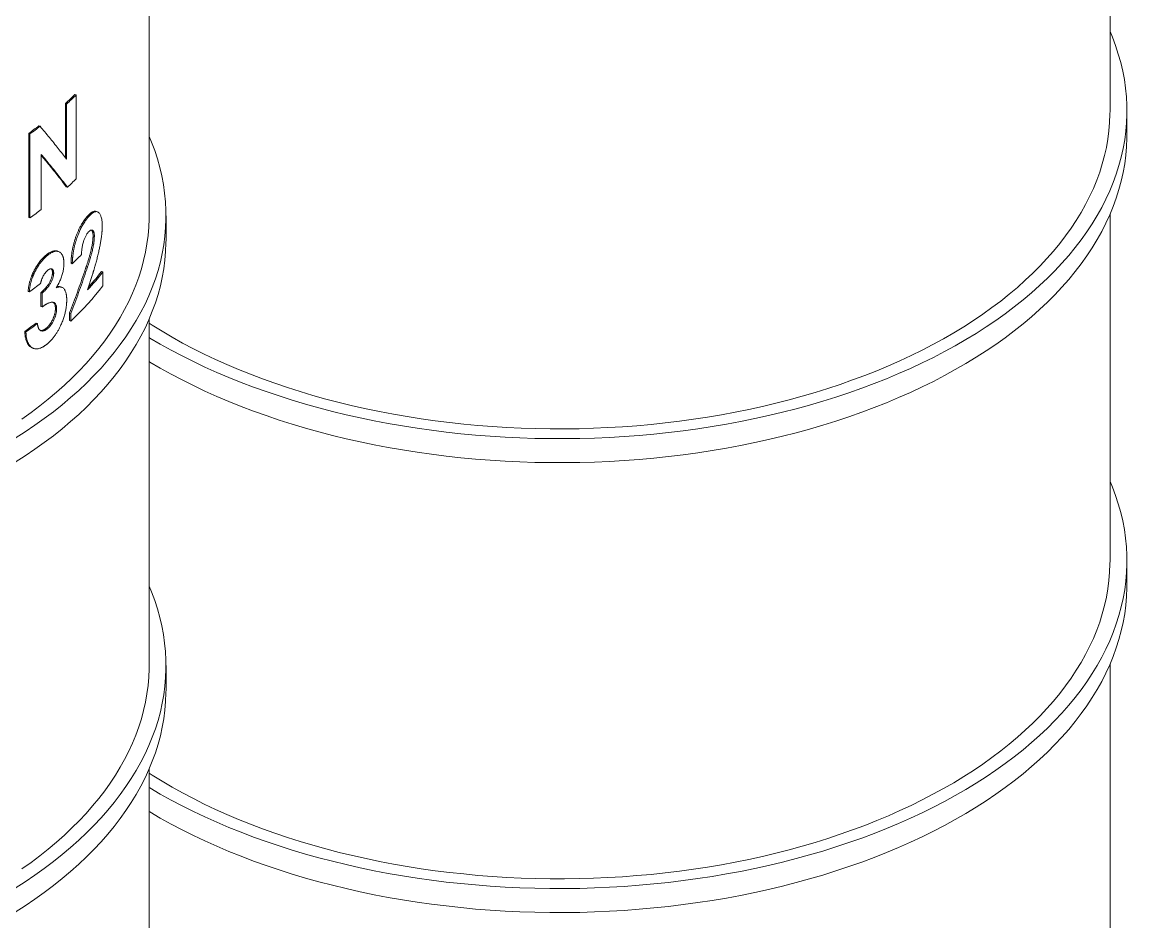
# Model space of a CAD drawing. Header units: millimetres. Extents: x 26816 to 90584, y 11074 to 56542.
# Drawn here: x 42865 to 45873, y 46442 to 48892 of the extents above; entities that cross this region are included whole.
import ezdxf

# ---------------------------------------------------------------- set-up
doc = ezdxf.new("R2010")
doc.units = ezdxf.units.MM
doc.layers.add('MAU_CAM', color=30, linetype='Continuous')
doc.layers.add('MAU_XANH_LUC', color=102, linetype='Continuous')

msp = doc.modelspace()

# ---------------------------------------------------------------- linework, layer by layer
at = {"layer": 'MAU_CAM', "linetype": 'Continuous', "lineweight": 0}
for p, q in [((45826.8, 48650.5), (45826.8, 49593.9)), ((43210.5, 48365), (43210.5, 49308.4)), ((45872.8, 48585.2), (45872.8, 48650.5)), ((43256.5, 48299.7), (43256.5, 48365)), ((45826.8, 47425.7), (45826.8, 48369.1)), ((43210.5, 47140.2), (43210.5, 48083.6)), ((45872.8, 47360.4), (45872.8, 47425.7)), ((43256.5, 47074.9), (43256.5, 47140.2)), ((45826.8, 46200.9), (45826.8, 47144.3)), ((43210.5, 45915.4), (43210.5, 46858.8))]:
    msp.add_line(p, q, dxfattribs=at)
at = {"layer": 'MAU_CAM', "linetype": 'Continuous', "lineweight": 0, "flags": 128}
for points in [[(43210.5, 48033.1), (43212.4, 48031.9), (43241, 48015.2), (43270.3, 47999), (43300.3, 47983.2), (43331.1, 47967.8), (43362.5, 47952.9), (43394.6, 47938.5), (43427.3, 47924.7), (43460.7, 47911.3), (43494.6, 47898.4), (43529.2, 47886), (43564.3, 47874.2), (43599.9, 47862.9), (43636, 47852.1), (43672.6, 47841.9), (43709.6, 47832.3), (43747.1, 47823.2), (43785, 47814.7), (43823.2, 47806.7), (43861.8, 47799.4), (43900.7, 47792.6), (43939.9, 47786.4), (43979.4, 47780.9), (44019.1, 47775.9), (44059, 47771.5), (44099.1, 47767.8), (44139.4, 47764.6), (44179.8, 47762.1), (44220.3, 47760.2), (44260.9, 47758.9), (44301.5, 47758.2), (44342.1, 47758.1), (44382.8, 47758.6), (44423.4, 47759.8), (44463.9, 47761.6), (44504.3, 47764), (44544.6, 47767), (44584.8, 47770.6), (44624.7, 47774.8), (44664.5, 47779.6), (44704.1, 47785), (44743.3, 47791.1), (44782.3, 47797.7), (44821, 47804.9), (44859.3, 47812.7), (44897.3, 47821), (44934.9, 47830), (44972, 47839.5), (45008.7, 47849.6), (45044.9, 47860.2), (45080.7, 47871.4), (45115.9, 47883.1), (45150.6, 47895.3), (45184.7, 47908.1), (45218.2, 47921.3), (45251.1, 47935.1), (45283.3, 47949.4), (45314.9, 47964.1), (45345.8, 47979.4), (45376, 47995.1), (45405.5, 48011.2), (45434.2, 48027.8), (45462.2, 48044.8), (45489.4, 48062.3), (45515.8, 48080.1), (45541.3, 48098.3), (45566.1, 48117), (45589.9, 48136), (45612.9, 48155.3), (45635, 48175), (45656.2, 48195), (45676.5, 48215.3), (45695.9, 48236), (45714.3, 48256.9), (45731.7, 48278.1), (45748.2, 48299.5), (45763.7, 48321.2), (45778.2, 48343.1), (45791.7, 48365.2), (45804.1, 48387.6), (45815.6, 48410.1), (45826, 48432.7), (45835.4, 48455.6), (45843.8, 48478.5), (45851.1, 48501.6), (45857.4, 48524.8), (45862.6, 48548.1), (45866.7, 48571.4), (45869.8, 48594.8), (45871.8, 48618.2), (45872.7, 48641.7), (45872.6, 48665.1), (45871.4, 48688.6), (45869.1, 48712), (45865.8, 48735.4), (45861.4, 48758.7), (45855.9, 48782), (45849.4, 48805.1), (45841.9, 48828.2), (45833.2, 48851.1), (45826.8, 48866.6)], [(43210.5, 48072.1), (43218.6, 48066.9), (43245.6, 48050.3), (43273.3, 48034.1), (43301.7, 48018.3), (43330.9, 48003), (43360.7, 47988.1), (43391.2, 47973.7), (43422.3, 47959.7), (43454.1, 47946.2), (43486.4, 47933.3), (43519.4, 47920.7), (43552.9, 47908.7), (43586.9, 47897.3), (43621.5, 47886.3), (43656.5, 47875.9), (43692, 47866), (43728, 47856.6), (43764.3, 47847.8), (43801.1, 47839.5), (43838.2, 47831.8), (43875.6, 47824.7), (43913.4, 47818.1), (43951.4, 47812.2), (43989.7, 47806.8), (44028.3, 47801.9), (44067, 47797.7), (44105.9, 47794), (44145, 47791), (44184.2, 47788.5), (44223.5, 47786.7), (44262.8, 47785.4), (44302.3, 47784.7), (44341.7, 47784.7), (44381.1, 47785.2), (44420.5, 47786.3), (44459.8, 47788), (44499, 47790.3), (44538.1, 47793.2), (44577.1, 47796.7), (44615.9, 47800.8), (44654.5, 47805.5), (44692.8, 47810.8), (44730.9, 47816.6), (44768.8, 47823.1), (44806.3, 47830), (44843.5, 47837.6), (44880.3, 47845.7), (44916.8, 47854.4), (44952.8, 47863.6), (44988.4, 47873.4), (45023.6, 47883.7), (45058.2, 47894.5), (45092.4, 47905.9), (45126, 47917.8), (45159.1, 47930.2), (45191.6, 47943), (45223.6, 47956.4), (45254.9, 47970.3), (45285.5, 47984.6), (45315.5, 47999.3), (45344.8, 48014.6), (45373.4, 48030.2), (45401.3, 48046.3), (45428.4, 48062.8), (45454.8, 48079.8), (45480.4, 48097.1), (45505.2, 48114.8), (45529.2, 48132.8), (45552.3, 48151.3), (45574.6, 48170), (45596.1, 48189.1), (45616.7, 48208.5), (45636.3, 48228.3), (45655.1, 48248.3), (45673, 48268.6), (45689.9, 48289.1), (45705.9, 48309.9), (45720.9, 48331), (45735, 48352.3), (45748.1, 48373.7), (45760.2, 48395.4), (45771.3, 48417.2), (45781.4, 48439.2), (45790.5, 48461.4), (45798.7, 48483.6), (45805.7, 48506), (45811.8, 48528.5), (45816.9, 48551.1), (45820.9, 48573.7), (45823.8, 48596.4), (45825.8, 48619.2), (45826.7, 48641.9), (45826.8, 48650.5)], [(43210.5, 47967.8), (43212.4, 47966.6), (43241, 47949.9), (43270.3, 47933.6), (43300.3, 47917.8), (43331.1, 47902.5), (43362.5, 47887.6), (43394.6, 47873.2), (43427.3, 47859.3), (43460.7, 47845.9), (43494.6, 47833), (43529.2, 47820.7), (43564.3, 47808.8), (43599.9, 47797.5), (43636, 47786.8), (43672.6, 47776.6), (43709.6, 47766.9), (43747.1, 47757.8), (43785, 47749.3), (43823.2, 47741.4), (43861.8, 47734.1), (43900.7, 47727.3), (43939.9, 47721.1), (43979.4, 47715.6), (44019.1, 47710.6), (44059, 47706.2), (44099.1, 47702.5), (44139.4, 47699.3), (44179.8, 47696.8), (44220.3, 47694.8), (44260.9, 47693.5), (44301.5, 47692.8), (44342.1, 47692.8), (44382.8, 47693.3), (44423.4, 47694.5), (44463.9, 47696.2), (44504.3, 47698.6), (44544.6, 47701.6), (44584.8, 47705.2), (44624.7, 47709.5), (44664.5, 47714.3), (44704.1, 47719.7), (44743.3, 47725.7), (44782.3, 47732.4), (44821, 47739.6), (44859.3, 47747.3), (44897.3, 47755.7), (44934.9, 47764.7), (44972, 47774.2), (45008.7, 47784.2), (45044.9, 47794.9), (45080.7, 47806), (45115.9, 47817.7), (45150.6, 47830), (45184.7, 47842.7), (45218.2, 47856), (45251.1, 47869.8), (45283.3, 47884.1), (45314.9, 47898.8), (45345.8, 47914.1), (45376, 47929.7), (45405.5, 47945.9), (45434.2, 47962.5), (45462.2, 47979.5), (45489.4, 47996.9), (45515.8, 48014.8), (45541.3, 48033), (45566.1, 48051.6), (45589.9, 48070.6), (45612.9, 48090), (45635, 48109.7), (45656.2, 48129.7), (45676.5, 48150), (45695.9, 48170.6), (45714.3, 48191.5), (45731.7, 48212.7), (45748.2, 48234.2), (45763.7, 48255.9), (45778.2, 48277.8), (45791.7, 48299.9), (45804.1, 48322.2), (45815.6, 48344.7), (45826, 48367.4), (45835.4, 48390.2), (45843.8, 48413.2), (45851.1, 48436.3), (45857.4, 48459.5), (45862.6, 48482.7), (45866.7, 48506.1), (45869.8, 48529.5), (45871.8, 48552.9), (45872.7, 48576.3), (45872.8, 48585.2)], [(42845.9, 47759.3), (42873.1, 47776.7), (42899.5, 47794.6), (42925, 47812.8), (42949.8, 47831.4), (42973.6, 47850.4), (42996.6, 47869.8), (43018.7, 47889.4), (43039.9, 47909.5), (43060.2, 47929.8), (43079.6, 47950.4), (43098, 47971.3), (43115.4, 47992.5), (43131.9, 48014), (43147.4, 48035.6), (43161.9, 48057.6), (43175.4, 48079.7), (43187.8, 48102), (43199.3, 48124.5), (43209.7, 48147.2), (43219.1, 48170), (43227.5, 48193), (43234.8, 48216.1), (43241.1, 48239.2), (43246.3, 48262.5), (43250.4, 48285.8), (43253.5, 48309.2), (43255.5, 48332.7), (43256.4, 48356.1), (43256.3, 48379.6), (43255.1, 48403), (43252.8, 48426.5), (43249.5, 48449.8), (43245.1, 48473.2), (43239.6, 48496.4), (43233.1, 48519.6), (43225.6, 48542.6), (43216.9, 48565.5), (43210.5, 48581.1)], [(42864.1, 47811.5), (42888.9, 47829.2), (42912.9, 47847.3), (42936, 47865.7), (42958.4, 47884.5), (42979.8, 47903.6), (43000.4, 47923), (43020, 47942.7), (43038.8, 47962.7), (43056.7, 47983), (43073.6, 48003.6), (43089.6, 48024.4), (43104.6, 48045.4), (43118.7, 48066.7), (43131.8, 48088.2), (43143.9, 48109.8), (43155, 48131.7), (43165.1, 48153.7), (43174.3, 48175.8), (43182.4, 48198.1), (43189.4, 48220.5), (43195.5, 48243), (43200.6, 48265.6), (43204.6, 48288.2), (43207.6, 48310.9), (43209.5, 48333.6), (43210.4, 48356.4), (43210.5, 48365)], [(43190.8, 48225), (43195.5, 48243), (43200.6, 48265.6), (43204.6, 48288.2), (43207.6, 48310.9), (43209.5, 48333.6), (43210.4, 48356.4), (43210.5, 48365)], [(42845.9, 47694), (42873.1, 47711.4), (42899.5, 47729.2), (42925, 47747.5), (42949.8, 47766.1), (42973.6, 47785.1), (42996.6, 47804.4), (43018.7, 47824.1), (43039.9, 47844.1), (43060.2, 47864.5), (43079.6, 47885.1), (43098, 47906), (43115.4, 47927.2), (43131.9, 47948.6), (43147.4, 47970.3), (43161.9, 47992.2), (43175.4, 48014.4), (43187.8, 48036.7), (43199.3, 48059.2), (43209.7, 48081.9), (43219.1, 48104.7), (43227.5, 48127.7), (43234.8, 48150.7), (43241.1, 48173.9), (43246.3, 48197.2), (43250.4, 48220.5), (43253.5, 48243.9), (43255.5, 48267.3), (43256.4, 48290.8), (43256.5, 48299.7)], [(43210.5, 46808.3), (43212.4, 46807.1), (43241, 46790.4), (43270.3, 46774.2), (43300.3, 46758.3), (43331.1, 46743), (43362.5, 46728.1), (43394.6, 46713.7), (43427.3, 46699.8), (43460.7, 46686.4), (43494.6, 46673.6), (43529.2, 46661.2), (43564.3, 46649.4), (43599.9, 46638.1), (43636, 46627.3), (43672.6, 46617.1), (43709.6, 46607.4), (43747.1, 46598.4), (43785, 46589.8), (43823.2, 46581.9), (43861.8, 46574.6), (43900.7, 46567.8), (43939.9, 46561.6), (43979.4, 46556.1), (44019.1, 46551.1), (44059, 46546.7), (44099.1, 46543), (44139.4, 46539.8), (44179.8, 46537.3), (44220.3, 46535.4), (44260.9, 46534.1), (44301.5, 46533.4), (44342.1, 46533.3), (44382.8, 46533.8), (44423.4, 46535), (44463.9, 46536.8), (44504.3, 46539.1), (44544.6, 46542.1), (44584.8, 46545.8), (44624.7, 46550), (44664.5, 46554.8), (44704.1, 46560.2), (44743.3, 46566.2), (44782.3, 46572.9), (44821, 46580.1), (44859.3, 46587.9), (44897.3, 46596.2), (44934.9, 46605.2), (44972, 46614.7), (45008.7, 46624.8), (45044.9, 46635.4), (45080.7, 46646.5), (45115.9, 46658.3), (45150.6, 46670.5), (45184.7, 46683.3), (45218.2, 46696.5), (45251.1, 46710.3), (45283.3, 46724.6), (45314.9, 46739.3), (45345.8, 46754.6), (45376, 46770.3), (45405.5, 46786.4), (45434.2, 46803), (45462.2, 46820), (45489.4, 46837.4), (45515.8, 46855.3), (45541.3, 46873.5), (45566.1, 46892.2), (45589.9, 46911.1), (45612.9, 46930.5), (45635, 46950.2), (45656.2, 46970.2), (45676.5, 46990.5), (45695.9, 47011.1), (45714.3, 47032.1), (45731.7, 47053.2), (45748.2, 47074.7), (45763.7, 47096.4), (45778.2, 47118.3), (45791.7, 47140.4), (45804.1, 47162.8), (45815.6, 47185.3), (45826, 47207.9), (45835.4, 47230.8), (45843.8, 47253.7), (45851.1, 47276.8), (45857.4, 47300), (45862.6, 47323.2), (45866.7, 47346.6), (45869.8, 47370), (45871.8, 47393.4), (45872.7, 47416.9), (45872.6, 47440.3), (45871.4, 47463.8), (45869.1, 47487.2), (45865.8, 47510.6), (45861.4, 47533.9), (45855.9, 47557.1), (45849.4, 47580.3), (45841.9, 47603.3), (45833.2, 47626.3), (45826.8, 47641.8)], [(43210.5, 46847.3), (43218.6, 46842.1), (43245.6, 46825.5), (43273.3, 46809.3), (43301.7, 46793.5), (43330.9, 46778.2), (43360.7, 46763.3), (43391.2, 46748.9), (43422.3, 46734.9), (43454.1, 46721.4), (43486.4, 46708.4), (43519.4, 46695.9), (43552.9, 46683.9), (43586.9, 46672.5), (43621.5, 46661.5), (43656.5, 46651), (43692, 46641.1), (43728, 46631.8), (43764.3, 46623), (43801.1, 46614.7), (43838.2, 46607), (43875.6, 46599.9), (43913.4, 46593.3), (43951.4, 46587.3), (43989.7, 46581.9), (44028.3, 46577.1), (44067, 46572.9), (44105.9, 46569.2), (44145, 46566.2), (44184.2, 46563.7), (44223.5, 46561.9), (44262.8, 46560.6), (44302.3, 46559.9), (44341.7, 46559.8), (44381.1, 46560.4), (44420.5, 46561.5), (44459.8, 46563.2), (44499, 46565.5), (44538.1, 46568.4), (44577.1, 46571.9), (44615.9, 46576), (44654.5, 46580.7), (44692.8, 46586), (44730.9, 46591.8), (44768.8, 46598.2), (44806.3, 46605.2), (44843.5, 46612.8), (44880.3, 46620.9), (44916.8, 46629.6), (44952.8, 46638.8), (44988.4, 46648.6), (45023.6, 46658.9), (45058.2, 46669.7), (45092.4, 46681.1), (45126, 46693), (45159.1, 46705.3), (45191.6, 46718.2), (45223.6, 46731.6), (45254.9, 46745.4), (45285.5, 46759.8), (45315.5, 46774.5), (45344.8, 46789.8), (45373.4, 46805.4), (45401.3, 46821.5), (45428.4, 46838), (45454.8, 46855), (45480.4, 46872.3), (45505.2, 46890), (45529.2, 46908), (45552.3, 46926.5), (45574.6, 46945.2), (45596.1, 46964.3), (45616.7, 46983.7), (45636.3, 47003.5), (45655.1, 47023.5), (45673, 47043.8), (45689.9, 47064.3), (45705.9, 47085.1), (45720.9, 47106.2), (45735, 47127.4), (45748.1, 47148.9), (45760.2, 47170.6), (45771.3, 47192.4), (45781.4, 47214.4), (45790.5, 47236.6), (45798.7, 47258.8), (45805.7, 47281.2), (45811.8, 47303.7), (45816.9, 47326.3), (45820.9, 47348.9), (45823.8, 47371.6), (45825.8, 47394.4), (45826.7, 47417.1), (45826.8, 47425.7)], [(42845.9, 46534.5), (42873.1, 46551.9), (42899.5, 46569.7), (42925, 46588), (42949.8, 46606.6), (42973.6, 46625.6), (42996.6, 46644.9), (43018.7, 46664.6), (43039.9, 46684.6), (43060.2, 46705), (43079.6, 46725.6), (43098, 46746.5), (43115.4, 46767.7), (43131.9, 46789.2), (43147.4, 46810.8), (43161.9, 46832.8), (43175.4, 46854.9), (43187.8, 46877.2), (43199.3, 46899.7), (43209.7, 46922.4), (43219.1, 46945.2), (43227.5, 46968.2), (43234.8, 46991.2), (43241.1, 47014.4), (43246.3, 47037.7), (43250.4, 47061), (43253.5, 47084.4), (43255.5, 47107.9), (43256.4, 47131.3), (43256.3, 47154.8), (43255.1, 47178.2), (43252.8, 47201.6), (43249.5, 47225), (43245.1, 47248.3), (43239.6, 47271.6), (43233.1, 47294.8), (43225.6, 47317.8), (43216.9, 47340.7), (43210.5, 47356.3)], [(43210.5, 46742.9), (43212.4, 46741.8), (43241, 46725.1), (43270.3, 46708.8), (43300.3, 46693), (43331.1, 46677.7), (43362.5, 46662.8), (43394.6, 46648.4), (43427.3, 46634.5), (43460.7, 46621.1), (43494.6, 46608.2), (43529.2, 46595.9), (43564.3, 46584), (43599.9, 46572.7), (43636, 46562), (43672.6, 46551.8), (43709.6, 46542.1), (43747.1, 46533), (43785, 46524.5), (43823.2, 46516.6), (43861.8, 46509.2), (43900.7, 46502.5), (43939.9, 46496.3), (43979.4, 46490.7), (44019.1, 46485.8), (44059, 46481.4), (44099.1, 46477.6), (44139.4, 46474.5), (44179.8, 46472), (44220.3, 46470), (44260.9, 46468.7), (44301.5, 46468), (44342.1, 46468), (44382.8, 46468.5), (44423.4, 46469.7), (44463.9, 46471.4), (44504.3, 46473.8), (44544.6, 46476.8), (44584.8, 46480.4), (44624.7, 46484.7), (44664.5, 46489.5), (44704.1, 46494.9), (44743.3, 46500.9), (44782.3, 46507.5), (44821, 46514.7), (44859.3, 46522.5), (44897.3, 46530.9), (44934.9, 46539.9), (44972, 46549.4), (45008.7, 46559.4), (45044.9, 46570.1), (45080.7, 46581.2), (45115.9, 46592.9), (45150.6, 46605.2), (45184.7, 46617.9), (45218.2, 46631.2), (45251.1, 46645), (45283.3, 46659.3), (45314.9, 46674), (45345.8, 46689.2), (45376, 46704.9), (45405.5, 46721.1), (45434.2, 46737.7), (45462.2, 46754.7), (45489.4, 46772.1), (45515.8, 46790), (45541.3, 46808.2), (45566.1, 46826.8), (45589.9, 46845.8), (45612.9, 46865.2), (45635, 46884.8), (45656.2, 46904.9), (45676.5, 46925.2), (45695.9, 46945.8), (45714.3, 46966.7), (45731.7, 46987.9), (45748.2, 47009.4), (45763.7, 47031.1), (45778.2, 47053), (45791.7, 47075.1), (45804.1, 47097.4), (45815.6, 47119.9), (45826, 47142.6), (45835.4, 47165.4), (45843.8, 47188.4), (45851.1, 47211.5), (45857.4, 47234.6), (45862.6, 47257.9), (45866.7, 47281.3), (45869.8, 47304.6), (45871.8, 47328.1), (45872.7, 47351.5), (45872.8, 47360.4)], [(42864.1, 46586.7), (42888.9, 46604.4), (42912.9, 46622.5), (42936, 46640.9), (42958.4, 46659.7), (42979.8, 46678.8), (43000.4, 46698.2), (43020, 46717.9), (43038.8, 46737.9), (43056.7, 46758.2), (43073.6, 46778.8), (43089.6, 46799.6), (43104.6, 46820.6), (43118.7, 46841.9), (43131.8, 46863.4), (43143.9, 46885), (43155, 46906.9), (43165.1, 46928.9), (43174.3, 46951), (43182.4, 46973.3), (43189.4, 46995.7), (43195.5, 47018.2), (43200.6, 47040.7), (43204.6, 47063.4), (43207.6, 47086.1), (43209.5, 47108.8), (43210.4, 47131.6), (43210.5, 47140.2)], [(42845.9, 46469.1), (42873.1, 46486.6), (42899.5, 46504.4), (42925, 46522.7), (42949.8, 46541.3), (42973.6, 46560.3), (42996.6, 46579.6), (43018.7, 46599.3), (43039.9, 46619.3), (43060.2, 46639.6), (43079.6, 46660.3), (43098, 46681.2), (43115.4, 46702.4), (43131.9, 46723.8), (43147.4, 46745.5), (43161.9, 46767.4), (43175.4, 46789.6), (43187.8, 46811.9), (43199.3, 46834.4), (43209.7, 46857.1), (43219.1, 46879.9), (43227.5, 46902.8), (43234.8, 46925.9), (43241.1, 46949.1), (43246.3, 46972.4), (43250.4, 46995.7), (43253.5, 47019.1), (43255.5, 47042.5), (43256.4, 47066), (43256.5, 47074.9)]]:
    msp.add_lwpolyline(points, dxfattribs=at)
at = {"layer": 'MAU_XANH_LUC', "linetype": 'Continuous', "lineweight": 0}
for p, q in [((43011.9, 48693.9), (43008.5, 48695.1)), ((43011.9, 48693.9), (43011.9, 48465.3)), ((42982.5, 48522.9), (42982.5, 48670.3)), ((42985.9, 48669), (42982.5, 48670.3)), ((42985.9, 48518.6), (42985.9, 48669)), ((42882.9, 48360.5), (42882.9, 48589.2)), ((42886, 48587.7), (42882.9, 48589.2)), ((42886, 48359.1), (42886, 48587.7)), ((42913.8, 48608.4), (42910.6, 48609.8)), ((42916.8, 48532.1), (42916.8, 48382.1)), ((42988.4, 48442.7), (42985, 48443.9)), ((42886, 48359.1), (42882.9, 48360.5)), ((43046.1, 48362.7), (43042.6, 48363.7)), ((43061.4, 48308.7), (43057.8, 48309.7)), ((42934.5, 48257.6), (42931.3, 48258.9)), ((43001.2, 48234.2), (42997.8, 48235.4)), ((42897.4, 48207.6), (42894.3, 48209.1)), ((42950.6, 48208.2), (42947.3, 48209.6)), ((43038.6, 48212.7), (43035.1, 48213.8)), ((43056.4, 48205.3), (43043.1, 48162.9)), ((43084.3, 48211.9), (43080.7, 48212.9)), ((43084.3, 48211.9), (43084.3, 48173.8)), ((42884.1, 48157.6), (42880.9, 48159)), ((42916, 48117.9), (42916, 48156)), ((42919.2, 48154.6), (42916, 48156)), ((42919.2, 48116.5), (42919.2, 48154.6)), ((42919.2, 48116.5), (42916, 48117.9)), ((42958.7, 48111.7), (42955.4, 48113)), ((42906.3, 48071.3), (42903.1, 48072.7)), ((42994.1, 48079.4), (42994.1, 48100.2)), ((42997.5, 48099), (42994.1, 48100.2)), ((42997.5, 48078.2), (42994.1, 48079.4)), ((42997.5, 48078.2), (42997.5, 48099)), ((42875, 48048.5), (42871.9, 48050)), ((42933.5, 48057.4), (42930.2, 48058.8))]:
    msp.add_line(p, q, dxfattribs=at)
at = {"layer": 'MAU_XANH_LUC', "linetype": 'Continuous', "lineweight": 0, "flags": 128}
for points in [[(43008.5, 48695.1), (43005.3, 48692), (43002.1, 48688.8), (42998.9, 48685.7), (42995.7, 48682.6), (42992.4, 48679.5), (42989.1, 48676.4), (42985.8, 48673.3), (42982.5, 48670.3)], [(43011.9, 48693.9), (43008.8, 48690.8), (43005.6, 48687.7), (43002.3, 48684.5), (42999.1, 48681.4), (42995.8, 48678.3), (42992.5, 48675.2), (42989.2, 48672.1), (42985.9, 48669)], [(42910.6, 48609.8), (42907.2, 48607.2), (42903.8, 48604.6), (42900.3, 48602), (42896.9, 48599.4), (42893.4, 48596.9), (42889.9, 48594.3), (42886.4, 48591.7), (42882.9, 48589.2)], [(42913.8, 48608.4), (42910.4, 48605.8), (42906.9, 48603.2), (42903.5, 48600.6), (42900, 48598), (42896.5, 48595.4), (42893, 48592.9), (42889.5, 48590.3), (42886, 48587.7)], [(43011.9, 48465.3), (43009, 48462.5), (43006.1, 48459.6), (43003.2, 48456.8), (43000.3, 48453.9), (42997.3, 48451.1), (42994.4, 48448.3), (42991.4, 48445.5), (42988.4, 48442.7)], [(42916.8, 48382.1), (42913, 48379.2), (42909.2, 48376.3), (42905.4, 48373.4), (42901.6, 48370.5), (42897.7, 48367.7), (42893.8, 48364.8), (42889.9, 48361.9), (42886, 48359.1)], [(43069.2, 48375.7), (43067.4, 48376.2), (43065.6, 48376.7)], [(42963.9, 48267.4), (42962.2, 48268.1), (42960.6, 48268.7)], [(43026.4, 48259.4), (43023.3, 48256.2), (43020.2, 48253), (43017.1, 48249.9), (43014, 48246.7), (43010.8, 48243.6), (43007.6, 48240.4), (43004.4, 48237.3), (43001.2, 48234.2)], [(43084.3, 48211.9), (43079.5, 48205.7), (43074.5, 48199.5), (43069.5, 48193.4), (43064.4, 48187.2), (43059.2, 48181.1), (43053.9, 48175), (43048.5, 48168.9), (43043.1, 48162.9)], [(43080.7, 48212.9), (43075.8, 48206.7), (43070.9, 48200.5), (43065.9, 48194.4), (43060.8, 48188.2), (43055.6, 48182.1), (43050.3, 48176), (43045.7, 48170.8)], [(42914.9, 48180.6), (42911.2, 48177.7), (42907.3, 48174.8), (42903.5, 48171.9), (42899.7, 48169), (42895.8, 48166.1), (42891.9, 48163.3), (42888, 48160.4), (42884.1, 48157.6)], [(42972.6, 48170.2), (42970.9, 48170.8), (42969.2, 48171.5)], [(43084.3, 48173.8), (43074.6, 48161.5), (43064.6, 48149.3), (43054.2, 48137.2), (43043.5, 48125.2), (43032.5, 48113.3), (43021.1, 48101.5), (43009.5, 48089.8), (42997.5, 48078.2)], [(42903.1, 48072.7), (42899.2, 48069.9), (42895.4, 48067), (42891.5, 48064.1), (42887.6, 48061.3), (42883.7, 48058.5), (42879.8, 48055.6), (42875.9, 48052.8), (42871.9, 48050)], [(42906.3, 48071.3), (42902.4, 48068.5), (42898.6, 48065.6), (42894.7, 48062.7), (42890.8, 48059.9), (42886.9, 48057), (42882.9, 48054.2), (42879, 48051.3), (42875, 48048.5)], [(42891.2, 48005.7), (42892.7, 48005), (42894.3, 48004.3)]]:
    msp.add_lwpolyline(points, dxfattribs=at)
at = {"layer": 'MAU_XANH_LUC', "linetype": 'Continuous', "lineweight": 0}
for points in [[(42913.8, 48608.4), (42922.2, 48598.3), (42939, 48578), (42963.1, 48548.1), (42978.3, 48528.4), (42985.9, 48518.6)], [(42988.4, 48442.7), (42980.8, 48452.5), (42965.7, 48472), (42941.8, 48501.8), (42925.1, 48522), (42916.8, 48532.1)], [(42994.1, 48100.2), (43001.2, 48119), (43015.3, 48156.8), (43028.5, 48194.8), (43035.1, 48213.8)], [(42997.5, 48099), (43004.6, 48117.9), (43018.8, 48155.6), (43032, 48193.7), (43038.6, 48212.7)]]:
    msp.add_open_spline(points, degree=3, dxfattribs=at)
for points, knots in [([(42985, 48443.9), (42977.4, 48453.7), (42962.4, 48473.3), (42939.6, 48501.9), (42924, 48520.8), (42916.8, 48529.6)], [0, 0, 0, 0, 0.34836, 0.69672, 1, 1, 1, 1]), ([(43042.6, 48363.7), (43043.2, 48364.4), (43044.5, 48365.7), (43046.4, 48367.7), (43048.3, 48369.5), (43050.1, 48371.1), (43051.9, 48372.6), (43053.7, 48373.8), (43055.5, 48374.9), (43057.8, 48376), (43060.5, 48377), (43063.3, 48377.1), (43064.9, 48376.9), (43065.6, 48376.7), (43065.6, 48376.7)], [0, 0, 0, 0, 0.074808, 0.149617, 0.224317, 0.2989, 0.373439, 0.448329, 0.523299, 0.597593, 0.746964, 0.896327, 0.995727, 1, 1, 1, 1]), ([(43046.1, 48362.7), (43046.8, 48363.3), (43048, 48364.7), (43049.9, 48366.6), (43051.8, 48368.5), (43053.7, 48370.1), (43055.5, 48371.6), (43057.3, 48372.8), (43059.1, 48373.9), (43061.4, 48375), (43064.1, 48375.9), (43067.2, 48376.2), (43070.1, 48375.6), (43072.7, 48374.1), (43075, 48371.8), (43077, 48368.7), (43078.7, 48365), (43080.2, 48360.6), (43081.5, 48355.3), (43082.2, 48350.7), (43082.5, 48347.3), (43082.6, 48345.5), (43082.7, 48343.7), (43082.8, 48341.8), (43082.8, 48339.8), (43082.8, 48338.5), (43082.9, 48337.9)], [0, 0, 0, 0, 0.031301, 0.062601, 0.093898, 0.125194, 0.156411, 0.187782, 0.219201, 0.25036, 0.312916, 0.375431, 0.437945, 0.500438, 0.562913, 0.625382, 0.687844, 0.75029, 0.820146, 0.890363, 0.90845, 0.926617, 0.944418, 0.962868, 0.981435, 1, 1, 1, 1]), ([(42997.8, 48235.4), (42997.8, 48236.3), (42997.9, 48237.8), (42997.9, 48239.8), (42998, 48241.4), (42998.1, 48242.9), (42998.2, 48244.3), (42998.3, 48245.7), (42998.3, 48247), (42998.5, 48249.3), (42998.8, 48252.8), (42999.5, 48258.6), (43000.4, 48265.4), (43001.8, 48273.7), (43003.6, 48282.2), (43005.7, 48290.9), (43008.3, 48299.5), (43011.1, 48308.1), (43014.3, 48316.4), (43017.7, 48324.4), (43021.3, 48332), (43024.8, 48338.5), (43028.1, 48344.1), (43031.1, 48348.9), (43033.9, 48352.9), (43036.3, 48356.2), (43037.9, 48358.3), (43039, 48359.6), (43039.7, 48360.4), (43040.5, 48361.3), (43041.4, 48362.4), (43042.2, 48363.2), (43042.6, 48363.7)], [0, 0, 0, 0, 0.021094, 0.035239, 0.047573, 0.058709, 0.069301, 0.079443, 0.089358, 0.099475, 0.132508, 0.167087, 0.225156, 0.280265, 0.341889, 0.402005, 0.460365, 0.519215, 0.578877, 0.637097, 0.693145, 0.751484, 0.794447, 0.836313, 0.882274, 0.912275, 0.940325, 0.949399, 0.958875, 0.969357, 0.981652, 1, 1, 1, 1]), ([(43001.2, 48234.2), (43001.2, 48235.2), (43001.3, 48237.2), (43001.4, 48240.2), (43001.6, 48243.3), (43001.8, 48246.3), (43002.1, 48249.4), (43002.5, 48254), (43003.2, 48260.1), (43004.4, 48268.2), (43006.1, 48276.8), (43008.2, 48285.9), (43010.7, 48295), (43013.6, 48304.1), (43016.9, 48313), (43020.1, 48320.8), (43023.1, 48327.3), (43025.8, 48332.7), (43028.7, 48338.1), (43031.8, 48343.3), (43035.1, 48348.4), (43037.6, 48352.1), (43039.5, 48354.6), (43040.6, 48356), (43041.7, 48357.5), (43042.8, 48358.8), (43043.9, 48360.1), (43045, 48361.4), (43045.8, 48362.2), (43046.1, 48362.7)], [0, 0, 0, 0, 0.023743, 0.047489, 0.070053, 0.093237, 0.116378, 0.139764, 0.194854, 0.249755, 0.312192, 0.37464, 0.437094, 0.499565, 0.562055, 0.624561, 0.666132, 0.70787, 0.749654, 0.796792, 0.843074, 0.890154, 0.905581, 0.92157, 0.93705, 0.952766, 0.968507, 0.984249, 1, 1, 1, 1]), ([(43044.8, 48320.2), (43044.5, 48319.8), (43043.8, 48319), (43042.8, 48317.7), (43041.7, 48316.3), (43040.4, 48314.3), (43038.8, 48311.6), (43036.9, 48307.9), (43035.2, 48304), (43033.6, 48299.9), (43032.1, 48295.8), (43030.7, 48291.1), (43029.4, 48285.9), (43028.3, 48280.3), (43027.6, 48275.8), (43027.2, 48272.5), (43027, 48270.3), (43026.8, 48268), (43026.7, 48265.8), (43026.5, 48263.6), (43026.5, 48261.5), (43026.4, 48260.1), (43026.4, 48259.4)], [0, 0, 0, 0, 0.031311, 0.062619, 0.094039, 0.125224, 0.187789, 0.250324, 0.312847, 0.375369, 0.437876, 0.500368, 0.583427, 0.667469, 0.750167, 0.78502, 0.82129, 0.857539, 0.893167, 0.928419, 0.963884, 1, 1, 1, 1]), ([(43061.4, 48308.7), (43061.4, 48309.5), (43061.4, 48311), (43061.3, 48313.3), (43061.1, 48315.4), (43060.8, 48317.3), (43060.3, 48319.3), (43059.7, 48321.2), (43058.9, 48322.9), (43058, 48324.2), (43056.9, 48325.2), (43055.7, 48325.8), (43054.4, 48326.1), (43052.9, 48326), (43051.6, 48325.6), (43050.4, 48325), (43049.3, 48324.3), (43048.2, 48323.4), (43047.1, 48322.4), (43046, 48321.3), (43045.2, 48320.5), (43044.8, 48320.2)], [0, 0, 0, 0, 0.050784, 0.100137, 0.148987, 0.198416, 0.249723, 0.312164, 0.374612, 0.437075, 0.499558, 0.562059, 0.624575, 0.687105, 0.749647, 0.79125, 0.832996, 0.874804, 0.916059, 0.957482, 1, 1, 1, 1]), ([(43057.8, 48309.7), (43057.8, 48310.5), (43057.8, 48312), (43057.7, 48314.3), (43057.5, 48316.4), (43057.2, 48318.4), (43056.7, 48320.3), (43056.1, 48322.2), (43055.3, 48323.9), (43054.4, 48325.2), (43053.8, 48325.7), (43053.4, 48326)], [0, 0, 0, 0, 0.103679, 0.207393, 0.30417, 0.405071, 0.509804, 0.639548, 0.764653, 0.890586, 1, 1, 1, 1]), ([(43082.9, 48337.9), (43082.8, 48336.9), (43082.8, 48335.1), (43082.8, 48332.4), (43082.7, 48329.6), (43082.5, 48326.7), (43082.3, 48323.8), (43082, 48319.6), (43081.4, 48313.9), (43080.4, 48305.5), (43079, 48295.7), (43077, 48284.4), (43074.6, 48272.6), (43071.8, 48260.4), (43068.7, 48247.7), (43065.6, 48236.4), (43062.8, 48226.6), (43061, 48220.3), (43059.8, 48216.1), (43059.1, 48214), (43058.4, 48211.8), (43057.8, 48209.8), (43057.1, 48207.6), (43056.7, 48206.1), (43056.4, 48205.3)], [0, 0, 0, 0, 0.023754, 0.046656, 0.069593, 0.093259, 0.116855, 0.139939, 0.194873, 0.249878, 0.333037, 0.416003, 0.499806, 0.593131, 0.685696, 0.77903, 0.841729, 0.903163, 0.918781, 0.9353, 0.950706, 0.967603, 0.981252, 1, 1, 1, 1]), ([(43035.1, 48213.8), (43035.5, 48215), (43036.2, 48217.1), (43037.1, 48219.8), (43037.8, 48222), (43038.5, 48224), (43039.1, 48225.8), (43039.9, 48228.2), (43040.9, 48231.2), (43042.1, 48235), (43043.2, 48238.7), (43044.4, 48242.4), (43045.7, 48246.7), (43047.1, 48251.4), (43048.4, 48256.2), (43049.6, 48260.2), (43050.6, 48264), (43051.5, 48267.7), (43052.5, 48271.9), (43053.5, 48276.5), (43054.6, 48281.6), (43055.5, 48286.7), (43056.3, 48291.9), (43057, 48296.8), (43057.4, 48300.3), (43057.5, 48302.3), (43057.6, 48303.1), (43057.6, 48304), (43057.7, 48304.9), (43057.7, 48305.8), (43057.7, 48306.8), (43057.8, 48308.1), (43057.8, 48309.1), (43057.8, 48309.7)], [0, 0, 0, 0, 0.036702, 0.064687, 0.086017, 0.105925, 0.124497, 0.142146, 0.18206, 0.219088, 0.258723, 0.295151, 0.334148, 0.392979, 0.439676, 0.479109, 0.517308, 0.555021, 0.592279, 0.644256, 0.695418, 0.749613, 0.802941, 0.856976, 0.906128, 0.915318, 0.924443, 0.933887, 0.94382, 0.954633, 0.96628, 0.979461, 1, 1, 1, 1]), ([(43038.6, 48212.7), (43039.1, 48214.2), (43040, 48216.8), (43041.3, 48220.6), (43042.5, 48224.4), (43043.8, 48228.2), (43045, 48232.1), (43046.3, 48235.9), (43047.5, 48239.9), (43048.8, 48244), (43050, 48248.3), (43051.3, 48252.7), (43052.5, 48257), (43053.9, 48261.9), (43055.3, 48267.4), (43056.7, 48273.6), (43058, 48279.7), (43058.9, 48284.8), (43059.6, 48288.8), (43060, 48291.8), (43060.4, 48294.7), (43060.8, 48297.6), (43061, 48300.5), (43061.2, 48303.3), (43061.3, 48306), (43061.4, 48307.8), (43061.4, 48308.7)], [0, 0, 0, 0, 0.044823, 0.081329, 0.120535, 0.160839, 0.20101, 0.240884, 0.280182, 0.323568, 0.367341, 0.412593, 0.456566, 0.500205, 0.562706, 0.625199, 0.687678, 0.750153, 0.782281, 0.812627, 0.844776, 0.875091, 0.906319, 0.937544, 0.968771, 1, 1, 1, 1]), ([(42894.3, 48209.1), (42894.7, 48210), (42895.7, 48212), (42897.1, 48214.9), (42898.5, 48217.7), (42900, 48220.5), (42901.6, 48223.3), (42904, 48227.2), (42907.2, 48232.3), (42911.1, 48237.8), (42914.9, 48242.7), (42918.7, 48247), (42921.7, 48250.2), (42923.9, 48252.4), (42925.4, 48253.8), (42926.8, 48255.1), (42928.3, 48256.4), (42929.8, 48257.7), (42930.8, 48258.5), (42931.3, 48258.9)], [0, 0, 0, 0, 0.047538, 0.095088, 0.139243, 0.184826, 0.23249, 0.281345, 0.38931, 0.499987, 0.594361, 0.684506, 0.781347, 0.818505, 0.854375, 0.888699, 0.925645, 0.962819, 1, 1, 1, 1]), ([(42897.4, 48207.6), (42897.9, 48208.6), (42898.8, 48210.6), (42900.3, 48213.5), (42901.7, 48216.3), (42903.2, 48219.1), (42904.8, 48221.9), (42907.2, 48225.8), (42910.4, 48230.9), (42914.3, 48236.4), (42918.1, 48241.3), (42921.9, 48245.6), (42924.9, 48248.7), (42927.1, 48251), (42928.6, 48252.4), (42930.1, 48253.8), (42931.5, 48255), (42933, 48256.3), (42934, 48257.2), (42934.5, 48257.6)], [0, 0, 0, 0, 0.0475017, 0.0950149, 0.1396029, 0.1865349, 0.2328105, 0.2811768, 0.3891178, 0.4997959, 0.5941917, 0.684368, 0.7803891, 0.8166443, 0.8535817, 0.8886504, 0.925613, 0.9628063, 1, 1, 1, 1]), ([(42931.3, 48258.9), (42931.8, 48259.3), (42932.6, 48260), (42933.8, 48260.8), (42934.7, 48261.5), (42935.5, 48262.1), (42936.3, 48262.7), (42937, 48263.2), (42938.9, 48264.4), (42941.8, 48266.1), (42945.5, 48267.8), (42949.2, 48269.1), (42952.8, 48269.7), (42956.3, 48269.8), (42958.9, 48269.4), (42960.2, 48268.8), (42960.5, 48268.6)], [0, 0, 0, 0, 0.047307, 0.078303, 0.105631, 0.130832, 0.154873, 0.178203, 0.201765, 0.331173, 0.452538, 0.564994, 0.697266, 0.826741, 0.954206, 1, 1, 1, 1]), ([(42934.5, 48257.6), (42935.3, 48258.1), (42936.7, 48259.3), (42938.9, 48260.9), (42941, 48262.4), (42943.1, 48263.7), (42945.2, 48264.8), (42947.3, 48265.8), (42949.4, 48266.7), (42952.1, 48267.7), (42955.3, 48268.3), (42959, 48268.6), (42962.4, 48268), (42965.5, 48266.8), (42968.4, 48265), (42971, 48262.6), (42973.3, 48259.6), (42975, 48256.3), (42976.2, 48253), (42977.1, 48249.9), (42977.6, 48247.1), (42977.9, 48244.7), (42978.1, 48242.8), (42978.3, 48241), (42978.4, 48239.1), (42978.4, 48237.1), (42978.5, 48235.8), (42978.5, 48235.1)], [0, 0, 0, 0, 0.031297, 0.062593, 0.094007, 0.12518, 0.155881, 0.187762, 0.219179, 0.250337, 0.312877, 0.375413, 0.437922, 0.500427, 0.562919, 0.62539, 0.68795, 0.750281, 0.791925, 0.832942, 0.875143, 0.896917, 0.917717, 0.937572, 0.958146, 0.978802, 1, 1, 1, 1]), ([(42950.6, 48208.2), (42950.6, 48208.8), (42950.6, 48210), (42950.4, 48211.6), (42950.2, 48213.2), (42949.9, 48214.6), (42949.5, 48216.1), (42948.8, 48217.4), (42948, 48218.5), (42947, 48219.4), (42945.5, 48220.3), (42943.4, 48220.8), (42941.2, 48220.4), (42939.4, 48219.7), (42938.1, 48219), (42936.9, 48218.2), (42935.6, 48217.3), (42934.8, 48216.7), (42934.3, 48216.4)], [0, 0, 0, 0, 0.050794, 0.100148, 0.149897, 0.199891, 0.249787, 0.31224, 0.374715, 0.437209, 0.499721, 0.624621, 0.74958, 0.799445, 0.849539, 0.898123, 0.949058, 1, 1, 1, 1]), ([(42978.5, 48235.1), (42978.5, 48234.2), (42978.4, 48232.5), (42978.3, 48229.9), (42978.2, 48227.3), (42977.9, 48224.7), (42977.6, 48221.9), (42977, 48218.1), (42976.1, 48213.4), (42974.7, 48207.6), (42973, 48201.8), (42971.1, 48196), (42968.8, 48190.3), (42966.8, 48185.8), (42965.2, 48182.4), (42964.1, 48180), (42962.9, 48177.8), (42961.7, 48175.6), (42960.4, 48173.4), (42959.1, 48171.2), (42958.3, 48169.8), (42957.8, 48169.1)], [0, 0, 0, 0, 0.042411, 0.08374, 0.124913, 0.165123, 0.206727, 0.249832, 0.334064, 0.416141, 0.499684, 0.583618, 0.665287, 0.749717, 0.785663, 0.821258, 0.857035, 0.892348, 0.928044, 0.963808, 1, 1, 1, 1]), ([(42880.9, 48159), (42881.1, 48160.2), (42881.3, 48162.4), (42881.7, 48165.9), (42882.2, 48169.4), (42882.8, 48172.9), (42883.5, 48176.5), (42884.3, 48180.1), (42885.4, 48184.8), (42887.1, 48190.8), (42889, 48196.4), (42890.5, 48200.3), (42891.4, 48202.4), (42892.3, 48204.6), (42893.3, 48206.8), (42893.9, 48208.3), (42894.3, 48209.1)], [0, 0, 0, 0, 0.072286, 0.142071, 0.212957, 0.287372, 0.358149, 0.428644, 0.500043, 0.640296, 0.781179, 0.825553, 0.868324, 0.910395, 0.955137, 1, 1, 1, 1]), ([(42884.1, 48157.6), (42884.2, 48158.7), (42884.4, 48161), (42884.8, 48164.4), (42885.3, 48167.9), (42885.9, 48171.5), (42886.6, 48175), (42887.4, 48178.6), (42888.6, 48183.4), (42890.3, 48189.4), (42892.1, 48194.8), (42893.5, 48198.5), (42894.2, 48200.3), (42895, 48202.1), (42895.8, 48203.9), (42896.6, 48205.8), (42897.1, 48207), (42897.4, 48207.6)], [0, 0, 0, 0, 0.072256, 0.142624, 0.213716, 0.286108, 0.35739, 0.42856, 0.499888, 0.640143, 0.781057, 0.818164, 0.85415, 0.889621, 0.926127, 0.9628, 1, 1, 1, 1]), ([(42934.3, 48216.4), (42933.9, 48216), (42933, 48215.2), (42931.8, 48214.1), (42930.5, 48212.8), (42929.2, 48211.3), (42927.4, 48209.1), (42925, 48205.7), (42922.2, 48201), (42919.8, 48196), (42918.1, 48191.9), (42917, 48188.8), (42916.4, 48186.7), (42915.9, 48184.7), (42915.4, 48182.6), (42915.1, 48181.3), (42914.9, 48180.6)], [0, 0, 0, 0, 0.050913, 0.100378, 0.15003, 0.200194, 0.250354, 0.375353, 0.500345, 0.625275, 0.750157, 0.800562, 0.850599, 0.898361, 0.949193, 1, 1, 1, 1]), ([(42916, 48156), (42916.7, 48156.6), (42917.8, 48157.6), (42919.3, 48158.9), (42920.5, 48160.1), (42921.6, 48161.1), (42922.6, 48162), (42923.6, 48163), (42924.5, 48163.9), (42926, 48165.4), (42928.1, 48167.5), (42930.6, 48170.4), (42933, 48173.4), (42935.3, 48176.5), (42937.4, 48179.7), (42939.3, 48183), (42941.1, 48186.4), (42942.6, 48189.7), (42944, 48193.2), (42945.1, 48196.5), (42946.1, 48199.9), (42946.6, 48202.4), (42946.9, 48204), (42947, 48204.8), (42947.1, 48205.6), (42947.2, 48206.4), (42947.2, 48207.3), (42947.3, 48208.3), (42947.3, 48209.1), (42947.3, 48209.6)], [0, 0, 0, 0, 0.047586, 0.080389, 0.108747, 0.134353, 0.158638, 0.182033, 0.204542, 0.226423, 0.291761, 0.35314, 0.417341, 0.473824, 0.531404, 0.588573, 0.641782, 0.694552, 0.74683, 0.797488, 0.846685, 0.896687, 0.91001, 0.922849, 0.935225, 0.947505, 0.960959, 0.976269, 1, 1, 1, 1]), ([(42919.2, 48154.6), (42919.9, 48155.2), (42921.2, 48156.4), (42923.2, 48158.2), (42925.1, 48160), (42927.1, 48161.8), (42929, 48163.8), (42931.3, 48166.2), (42933.9, 48169.1), (42936.8, 48172.6), (42939.4, 48176.4), (42941.7, 48180.2), (42943.8, 48184), (42945.7, 48188), (42947.4, 48192.1), (42948.8, 48196.3), (42949.6, 48199.6), (42950.1, 48202.1), (42950.3, 48203.7), (42950.5, 48205.3), (42950.6, 48206.8), (42950.6, 48207.7), (42950.6, 48208.2)], [0, 0, 0, 0, 0.0475884, 0.0951807, 0.1407797, 0.1869381, 0.2340873, 0.2817549, 0.3548356, 0.4278186, 0.5004728, 0.5629913, 0.6254812, 0.6879468, 0.7503891, 0.8127983, 0.875182, 0.9004091, 0.9254388, 0.949962, 0.9746123, 1, 1, 1, 1]), ([(42947.3, 48209.6), (42947.3, 48210.1), (42947.3, 48211.3), (42947.1, 48213), (42946.9, 48214.5), (42946.6, 48216), (42946.2, 48217.4), (42945.5, 48218.7), (42944.7, 48219.9), (42944, 48220.3), (42943.6, 48220.6)], [0, 0, 0, 0, 0.116401, 0.232782, 0.343512, 0.458072, 0.572394, 0.713401, 0.858519, 1, 1, 1, 1]), ([(42957.8, 48169.1), (42958.5, 48169.3), (42959.7, 48169.8), (42961.4, 48170.3), (42963.2, 48170.7), (42964.9, 48171), (42966.5, 48171.1), (42968.1, 48171.1), (42970.4, 48170.9), (42973.2, 48170.1), (42976.2, 48168.4), (42978.7, 48165.9), (42980.6, 48163.1), (42982.2, 48160.3), (42983.5, 48157), (42984.3, 48154), (42984.9, 48151.4), (42985.2, 48149.4), (42985.5, 48147.2), (42985.8, 48145.1), (42986, 48142.8), (42986.1, 48140.5), (42986.1, 48138.1), (42986.2, 48136.5), (42986.2, 48135.7)], [0, 0, 0, 0, 0.0362009, 0.0712889, 0.1068357, 0.1442552, 0.1795318, 0.2140261, 0.250321, 0.3335896, 0.4172872, 0.5003254, 0.5628111, 0.6252819, 0.6877418, 0.7501929, 0.781122, 0.8126494, 0.8437016, 0.8751012, 0.9062201, 0.93755, 0.9687747, 1, 1, 1, 1]), ([(42959.5, 48171.9), (42959.8, 48172), (42960.6, 48172.1), (42962.3, 48172.4), (42964.4, 48172.5), (42966.8, 48172.2), (42968.3, 48171.7), (42969.2, 48171.4)], [0, 0, 0, 0, 0.08401, 0.234596, 0.473979, 0.71491, 1, 1, 1, 1]), ([(42986.2, 48135.7), (42986.2, 48134.8), (42986.1, 48132.8), (42986, 48129.9), (42985.9, 48126.9), (42985.7, 48123.9), (42985.4, 48120.9), (42985, 48117.3), (42984.3, 48112.9), (42983.4, 48107.8), (42982.3, 48102.4), (42980.8, 48096.8), (42979.2, 48090.9), (42977.3, 48085), (42975.2, 48079.2), (42972.9, 48073.4), (42970.1, 48066.8), (42966.6, 48059.4), (42962.3, 48051.5), (42957.8, 48044), (42952.7, 48036.7), (42947.2, 48029.9), (42942.8, 48025), (42939.8, 48022), (42938.2, 48020.6), (42936.7, 48019.1), (42935.1, 48017.8), (42933.5, 48016.4), (42932.4, 48015.5), (42931.9, 48015.1)], [0, 0, 0, 0, 0.023739, 0.047477, 0.070158, 0.093779, 0.11678, 0.139217, 0.175965, 0.213232, 0.24972, 0.29128, 0.333255, 0.374632, 0.416183, 0.4581, 0.499618, 0.562116, 0.624633, 0.687163, 0.749706, 0.819715, 0.889927, 0.908195, 0.926548, 0.94428, 0.962777, 0.981388, 1, 1, 1, 1]), ([(42958.7, 48111.7), (42958.7, 48112.4), (42958.7, 48113.6), (42958.6, 48115.3), (42958.4, 48117), (42958.1, 48118.6), (42957.6, 48120.8), (42956.6, 48123.5), (42954.9, 48125.9), (42952.9, 48127.8), (42950.7, 48128.8), (42948.8, 48129.4), (42947, 48129.6), (42944.8, 48129.6), (42942.2, 48129.3), (42939.1, 48128.3), (42935.9, 48127.1), (42933.2, 48125.7), (42931, 48124.5), (42929.4, 48123.5), (42927.7, 48122.4), (42926, 48121.3), (42924.3, 48120.2), (42922.6, 48119), (42920.9, 48117.7), (42919.8, 48116.9), (42919.2, 48116.5)], [0, 0, 0, 0, 0.02538, 0.049921, 0.07467, 0.099869, 0.12482, 0.187189, 0.249588, 0.312013, 0.374494, 0.416194, 0.457413, 0.499522, 0.562039, 0.624586, 0.687136, 0.749696, 0.780002, 0.812269, 0.843557, 0.874845, 0.906133, 0.937422, 0.968711, 1, 1, 1, 1]), ([(42930.2, 48058.8), (42930.6, 48059.1), (42931.3, 48059.6), (42932.2, 48060.4), (42932.9, 48061.1), (42933.6, 48061.7), (42934.3, 48062.4), (42935, 48063.1), (42935.7, 48063.8), (42936.9, 48065.1), (42938.5, 48067), (42940.9, 48070.1), (42943.4, 48073.9), (42946.1, 48078.6), (42948.1, 48082.7), (42949.5, 48086), (42950.5, 48088.5), (42951.4, 48091), (42952.3, 48093.6), (42953.1, 48096.2), (42953.7, 48098.7), (42954.3, 48101.3), (42954.7, 48104), (42955, 48106.1), (42955.2, 48107.6), (42955.2, 48108.4), (42955.3, 48109.2), (42955.3, 48110), (42955.4, 48110.8), (42955.4, 48111.8), (42955.4, 48112.6), (42955.4, 48113)], [0, 0, 0, 0, 0.030712, 0.051118, 0.069334, 0.086696, 0.10442, 0.122379, 0.140587, 0.158788, 0.215952, 0.272682, 0.351269, 0.434052, 0.519502, 0.558907, 0.595759, 0.638259, 0.680954, 0.717085, 0.758964, 0.802852, 0.84236, 0.889501, 0.904673, 0.918663, 0.931978, 0.945057, 0.959261, 0.975294, 1, 1, 1, 1]), ([(42933.5, 48057.4), (42934, 48057.9), (42935.1, 48058.8), (42936.8, 48060.2), (42938.4, 48061.8), (42940, 48063.5), (42941.5, 48065.4), (42943.3, 48067.7), (42945.3, 48070.4), (42947.4, 48073.8), (42949.4, 48077.4), (42951.3, 48081.1), (42953, 48084.9), (42954.3, 48088.5), (42955.4, 48091.5), (42956.2, 48094.2), (42957, 48097.3), (42957.8, 48100.8), (42958.2, 48103.9), (42958.5, 48106.4), (42958.6, 48108.3), (42958.7, 48110), (42958.7, 48111.2), (42958.7, 48111.7)], [0, 0, 0, 0, 0.042504, 0.083177, 0.125177, 0.166858, 0.20863, 0.250333, 0.312881, 0.375406, 0.437929, 0.500441, 0.562933, 0.625395, 0.667382, 0.708565, 0.750314, 0.812741, 0.875147, 0.906362, 0.937574, 0.968785, 1, 1, 1, 1]), ([(42955.4, 48113), (42955.4, 48113.6), (42955.4, 48114.6), (42955.3, 48115.9), (42955.2, 48116.9), (42955.1, 48117.8), (42955, 48118.7), (42954.8, 48119.6), (42954.5, 48121.2), (42953.9, 48123.3), (42952.9, 48125.4), (42951.8, 48126.9), (42950.7, 48128.1), (42949.7, 48128.9), (42949.1, 48129.2), (42948.9, 48129.3)], [0, 0, 0, 0, 0.073364, 0.120844, 0.163368, 0.204534, 0.246799, 0.290072, 0.33441, 0.486552, 0.63444, 0.740124, 0.849915, 0.952724, 1, 1, 1, 1]), ([(42906.3, 48071.3), (42906.4, 48070.6), (42906.6, 48069.2), (42906.9, 48067.2), (42907.3, 48065.2), (42907.8, 48063.3), (42908.4, 48061.5), (42909.2, 48059.2), (42910.5, 48056.6), (42912.4, 48054.1), (42914.5, 48052.4), (42916.7, 48051.5), (42918.8, 48051.1), (42921.1, 48051.1), (42923.1, 48051.5), (42924.8, 48052.1), (42926.3, 48052.7), (42927.7, 48053.4), (42929.1, 48054.3), (42930.6, 48055.3), (42932, 48056.3), (42933, 48057), (42933.5, 48057.4)], [0, 0, 0, 0, 0.042394, 0.083631, 0.124881, 0.166422, 0.207735, 0.249775, 0.33346, 0.416282, 0.499544, 0.562039, 0.624555, 0.687089, 0.749638, 0.785309, 0.821139, 0.856878, 0.892315, 0.928023, 0.963797, 1, 1, 1, 1]), ([(42891.2, 48005.8), (42890.6, 48006.1), (42888.6, 48006.9), (42885.6, 48009.2), (42882.3, 48012.5), (42879.5, 48016.7), (42877.3, 48021.1), (42875.7, 48025.7), (42874.4, 48030.3), (42873.5, 48034.7), (42872.9, 48038.7), (42872.5, 48041.3), (42872.4, 48043.2), (42872.3, 48044.2), (42872.2, 48045.3), (42872.1, 48046.6), (42872, 48048.1), (42871.9, 48049.3), (42871.9, 48050)], [0, 0, 0, 0, 0.053999, 0.162671, 0.271907, 0.380531, 0.491186, 0.576311, 0.665353, 0.755408, 0.814671, 0.873734, 0.889927, 0.906596, 0.924528, 0.943797, 0.9671, 1, 1, 1, 1]), ([(42931.9, 48015.1), (42931.2, 48014.5), (42929.8, 48013.5), (42927.8, 48012), (42925.8, 48010.6), (42923.8, 48009.3), (42921.8, 48008.1), (42918.8, 48006.5), (42915, 48004.7), (42910.7, 48003.3), (42906.9, 48002.6), (42903.6, 48002.3), (42900.4, 48002.5), (42897.3, 48003.1), (42894.4, 48004.2), (42891.2, 48005.9), (42887.8, 48008.5), (42884.5, 48012.3), (42881.7, 48016.9), (42879.3, 48022.4), (42877.4, 48028.9), (42876.4, 48034.3), (42875.8, 48038.2), (42875.6, 48040.1), (42875.4, 48042.2), (42875.3, 48044.3), (42875.1, 48046.4), (42875, 48047.8), (42875, 48048.5)], [0, 0, 0, 0, 0.023803, 0.047609, 0.069955, 0.093103, 0.116669, 0.140498, 0.195388, 0.250333, 0.291686, 0.333949, 0.375436, 0.416486, 0.459006, 0.500472, 0.562949, 0.625408, 0.687852, 0.750286, 0.820201, 0.890148, 0.908408, 0.926665, 0.944423, 0.962873, 0.981436, 1, 1, 1, 1]), ([(42914.3, 48052.7), (42914.3, 48052.7), (42915.2, 48052.4), (42917, 48052.4), (42919.5, 48052.8), (42922, 48053.6), (42924.3, 48054.7), (42926, 48055.7), (42927.2, 48056.5), (42927.8, 48056.9), (42928.4, 48057.4), (42929.2, 48058), (42929.9, 48058.5), (42930.2, 48058.8)], [0, 0, 0, 0, 0.003404, 0.184349, 0.365942, 0.502808, 0.640637, 0.784217, 0.816572, 0.85102, 0.888473, 0.931478, 1, 1, 1, 1])]:
    msp.add_open_spline(points, degree=3, knots=knots, dxfattribs=at)

doc.saveas('drawing.dxf')
